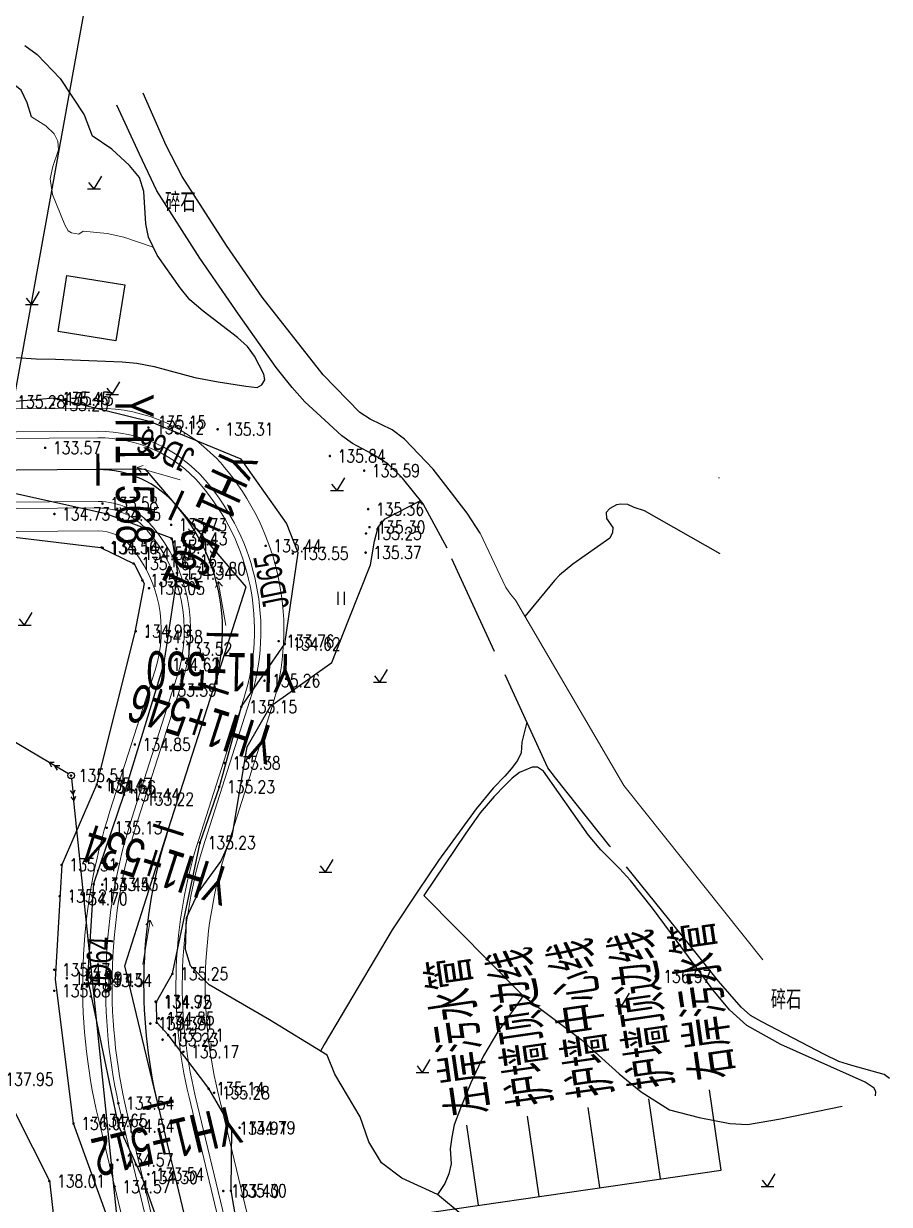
# Model space of a CAD drawing. Extents: x 529262 to 576451, y 2694391 to 2717535.
# Drawn here: x 562954.3 to 563022.1, y 2710456.8 to 2710549.3 of the extents above; entities that cross this region are included whole.
import ezdxf
from ezdxf.enums import TextEntityAlignment as Align
from ezdxf.xclip import XClip

# ---------------------------------------------------------------- set-up
doc = ezdxf.new("R2010")
doc.units = 0
doc.header["$XCLIPFRAME"] = 0
doc.linetypes.add('DASHED', pattern=[19.05, 12.7, -6.35])
doc.linetypes.add('X2', pattern=[10, 8, -2])
for name, color, linetype in [('DLSS', 4, 'Continuous'), ('DMTZ', 8, 'Continuous'), ('GCD', 8, 'Continuous'), ('GXYZ', 8, 'Continuous'), ('PP-COM', 7, 'Continuous'), ('RD-红线', 7, 'Continuous'), ('ZBTZ', 8, 'Continuous'), ('ZJ', 7, 'Continuous'), ('交点标注', 3, 'Continuous'), ('桩号标注_YH', 2, 'Continuous'), ('污水井_W', 216, 'Continuous'), ('道路中线_04护管挡墙', 7, 'Continuous'), ('雨水管径标注_YH', 95, 'Continuous')]:
    doc.layers.add(name, color=color, linetype=linetype)
doc.layers.add('SXSS', color=5, linetype='Continuous', lineweight=0)
doc.styles.add('EICAD', font='fsdb_e.shx', dxfattribs={"width": 0.707, "height": 2, "bigfont": 'tjhzf.shx'})
doc.styles.add('HZ', font='rs.shx', dxfattribs={"width": 0.8, "bigfont": 'hztxt.shx'})
doc.styles.add('JieTuHzTxt', font='smsim.shx', dxfattribs={"width": 0.7, "bigfont": 'smfs.shx'})
doc.styles.add('SMEDI', font='smsim.shx', dxfattribs={"width": 0.75, "height": 3.5, "bigfont": 'smfs.shx'})
doc.linetypes.add('10421', pattern='A,2,[150,AAA.SHX,S=0.5,R=0,X=0,Y=0.5],1e-11', length=2)
doc.linetypes.add('10422', pattern='A,0.75,[150,AAA.SHX,S=0.5,R=0,X=0,Y=0.5],1.5,[177,AAA.SHX,S=1,R=0,X=0,Y=0.4],0.75', length=3)
doc.linetypes.add('1161', pattern='A,0,[149,AAA.SHX,S=0.15,R=0,X=0,Y=0],-1.6', length=1.6)

# ---------------------------------------------------------------- blocks, each defined once
blk = doc.blocks.new('A$C19FD0107')
at = {"layer": 'RD-红线', "color": 8, "linetype": 'Continuous', "flags": 128}
blk.add_lwpolyline([(-8025.706, 16232.989), (-8054.201, 16075.629)], dxfattribs=at)
blk = doc.blocks.new('A$C78DC5665')
at = {"layer": '雨水管径标注_YH', "color": 2}
for p, q in [((0.919, 35.535), (0.919, -12.18)), ((0.919, 7.019), (7.255, 7.019)), ((0.919, 2.22), (7.255, 2.22)), ((0.919, -2.58), (7.255, -2.58)), ((0.919, -7.38), (7.255, -7.38)), ((0.919, -12.18), (7.255, -12.18))]:
    blk.add_line(p, q, dxfattribs=at)
at = {"layer": '雨水管径标注_YH', "color": 2, "const_width": 0.919}
for points in [[(0.46, 35.535, 1), (1.378, 35.535, 1)], [(0.46, 32.667, 1), (1.378, 32.667, 1)], [(0.46, 29.82, 1), (1.378, 29.82, 1)], [(0.46, 26.913, 1), (1.378, 26.913, 1)], [(0.46, 24.017, 1), (1.378, 24.017, 1)]]:
    blk.add_lwpolyline(points, format="xyb", close=True, dxfattribs=at)
at = {"layer": '雨水管径标注_YH', "color": 2, "style": 'SMEDI', "width": 0.75}
for s, p in [('左岸污水管', (8.005, 4.861)), ('护墙顶边线', (8.005, -0.055)), ('护墙中心线', (8.005, -4.855)), ('护墙顶边线', (8.005, -9.655)), ('右岸污水管', (8.005, -14.454))]:
    blk.add_text(s, height=3.5, dxfattribs=at).set_placement(p)
blk = doc.blocks.new('GC200')
at = {"linetype": 'Continuous', "const_width": 0.2, "flags": 128}
blk.add_lwpolyline([(-0.1, 0, 1), (0.1, 0, 1)], format="xyb", close=True, dxfattribs=at)
blk = doc.blocks.new('gc013a')
at = {"linetype": 'Continuous'}
blk.add_line((0.5, 0), (4, 0), dxfattribs=at)
at = {"linetype": 'Continuous', "flags": 128}
for points in [[(2.31, -0.4), (3, 0), (2.31, 0.4)], [(3.31, -0.4), (4, 0), (3.31, 0.4)]]:
    blk.add_lwpolyline(points, dxfattribs=at)
blk = doc.blocks.new('gc170')
at = {"color": 8, "linetype": 'Continuous'}
blk.add_circle((0, 0), 0.5, dxfattribs=at)
blk = doc.blocks.new('gc123')
at = {"color": 8}
for p, q in [((0, 0), (1.2, 2)), ((-1, 0), (1, 0)), ((0, 0), (-0.8, 1))]:
    blk.add_line(p, q, dxfattribs=at)
blk = doc.blocks.new('gc121')
at = {"color": 8}
for p, q in [((-0.5, -1), (-0.5, 1)), ((0.5, -1), (0.5, 1))]:
    blk.add_line(p, q, dxfattribs=at)
blk = doc.blocks.new('gc086')
at = {"color": 8}
for p, q in [((0, 0), (7, 0)), ((7, 0), (6.18, 0.57)), ((7, 0), (6.18, -0.57))]:
    blk.add_line(p, q, dxfattribs=at)

msp = doc.modelspace()

# ---------------------------------------------------------------- linework, layer by layer
at = {"layer": 'DLSS', "color": 8, "linetype": 'Continuous'}
msp.add_lwpolyline([(562990.023, 2710509.374), (562989.017, 2710510.948), (562987.349, 2710513.102), (562986.359, 2710514.375), (562984.119, 2710516.737), (562983.132, 2710517.466), (562981.429, 2710518.301), (562980.603, 2710518.83), (562977.739, 2710521.768), (562972.96, 2710527.854), (562970.169, 2710531.895), (562966.693, 2710537.288), (562965.446, 2710539.715), (562963.656, 2710543.823)], dxfattribs=at)
at = {"layer": 'DLSS', "color": 8, "linetype": 'X2'}
for points in [[(562987.443, 2710508.195), (562985.575, 2710511.684), (562983.951, 2710513.674), (562982.815, 2710514.79), (562981.617, 2710515.555), (562980.051, 2710516.398), (562979.217, 2710517.003), (562977.879, 2710518.208), (562976.307, 2710519.648), (562975.312, 2710520.767), (562974.058, 2710522.343), (562971.12, 2710526.524), (562968.098, 2710530.899), (562964.708, 2710536.176), (562963.375, 2710539.033), (562961.599, 2710542.867)], [(563022.075, 2710466.691), (563021.662, 2710466.995), (563019.137, 2710467.712), (563018.123, 2710468.031), (563016.997, 2710468.581), (563012.076, 2710471.133), (563011.212, 2710471.615), (563010.466, 2710472.278), (563008.687, 2710474.321), (563006.522, 2710477.037), (563000.187, 2710484.882), (562995.933, 2710490.235), (562995.334, 2710491.02), (562987.443, 2710508.195)]]:
    msp.add_lwpolyline(points, dxfattribs=at)
at = {"layer": 'DMTZ', "linetype": '10421', "flags": 128}
for points in [[(562974.75, 2710442.749), (562972.221, 2710448.106), (562970.53, 2710457.924), (562970.588, 2710462.816), (562968.785, 2710465.91), (562965.618, 2710470.107), (562964.715, 2710471.076), (562964.683, 2710472.686), (562965.951, 2710474.902), (562968.103, 2710485.167), (562969.614, 2710489.535), (562971.349, 2710495.807), (562974.751, 2710500.717), (562975.789, 2710507.824), (562974.879, 2710510.167), (562971.31, 2710515.179), (562964.213, 2710518.086), (562956.712, 2710519.931), (562939.506, 2710518.475), (562935.726, 2710518.126), (562931.762, 2710518.288), (562929.3, 2710519.315), (562919.688, 2710517.249), (562916.468, 2710514.965), (562910.131, 2710508.998), (562907.098, 2710503.349), (562906.436, 2710502.096), (562904.175, 2710500.572), (562900.581, 2710500.839), (562896.864, 2710503.212), (562892.174, 2710509.435), (562890.793, 2710510.72), (562889.538, 2710511.732), (562887.479, 2710514.751), (562882.949, 2710523.099), (562882.932, 2710525.189), (562882.238, 2710527.399), (562883.799, 2710533.091), (562883.971, 2710540.381), (562884.533, 2710541.159), (562880.615, 2710548.025), (562877.384, 2710551.024), (562873.585, 2710553.819), (562871.27, 2710555.417), (562866.187, 2710554.863), (562864.035, 2710554.128), (562862.653, 2710554.187), (562854.416, 2710552.946), (562849.3, 2710552.984), (562844.828, 2710554.167), (562838.817, 2710556.934), (562838.273, 2710558.715), (562837.129, 2710561.856), (562835.427, 2710564.474), (562828.384, 2710572.825), (562826.351, 2710574.034), (562816.192, 2710586.281), (562809.61, 2710595.308), (562807.629, 2710596.472), (562803.713, 2710599.951), (562798.177, 2710607.245), (562792.142, 2710614.012), (562783.976, 2710622.925), (562784.583, 2710624.318), (562785.211, 2710624.551), (562787.2, 2710623.094), (562788.779, 2710623.401), (562790.508, 2710625.592), (562788.742, 2710630.515), (562788.088, 2710634.638), (562786.78, 2710636.602), (562786.639, 2710640.923), (562787.825, 2710645.241), (562787.853, 2710649.099), (562784.409, 2710653.639), (562785.16, 2710656.358), (562788.285, 2710662.328), (562794.012, 2710668.105), (562797.95, 2710670.849), (562807.487, 2710674.38), (562815.068, 2710676.668), (562817.722, 2710679.886), (562819.808, 2710683.864), (562817.75, 2710692.913), (562819.815, 2710697.495), (562820.162, 2710700.927), (562819.299, 2710705.399), (562817.923, 2710708.322), (562815.977, 2710712.962), (562813.994, 2710719.447), (562811.415, 2710723.52), (562810.681, 2710763.291), (562817.676, 2710808.528), (562821.871, 2710812.379)], [(562875.657, 2710517.711), (562881.21, 2710513.137), (562885.843, 2710506.104), (562896, 2710496.867), (562900.743, 2710493.457), (562902.151, 2710493.361), (562907.646, 2710496.54), (562912.217, 2710500.242), (562921.146, 2710510.357), (562930.033, 2710510.406), (562938.499, 2710510.977), (562949.554, 2710513.397), (562960.724, 2710510.917), (562965.901, 2710508.987), (562966.344, 2710506.266), (562965.235, 2710499.059), (562962.131, 2710488.921), (562959.764, 2710481.926), (562959.3, 2710474.52), (562961.694, 2710463.04), (562963.558, 2710459.008), (562967.211, 2710448.678), (562970.665, 2710436.493), (562971.955, 2710429.863), (562968.755, 2710422.751), (562967.856, 2710417.67), (562961.733, 2710408.39), (562959.045, 2710402.617), (562949.507, 2710394.865), (562946.622, 2710390.926), (562942.674, 2710379.154), (562939.608, 2710372.623), (562934.078, 2710360.814), (562930.123, 2710353.403), (562927.298, 2710352.258)], [(563008.749, 2710513.701), (563008.684, 2710513.684)]]:
    msp.add_lwpolyline(points, dxfattribs=at)
at = {"layer": 'DMTZ', "linetype": '10422', "flags": 128}
for points in [[(562954.899, 2710541.974), (562954.572, 2710543.058), (562954.102, 2710544.038), (562953.116, 2710544.8), (562952.15, 2710545.239), (562951.064, 2710545.396), (562949.542, 2710545.374), (562948.583, 2710545.462), (562944.692, 2710546.002)], [(562973.172, 2710521.389), (562973.094, 2710521.823), (562972.368, 2710523.234), (562971.815, 2710523.974), (562971.048, 2710524.695), (562968.35, 2710526.755), (562967.294, 2710527.646), (562966.537, 2710528.591), (562964.75, 2710531.138), (562964.067, 2710532.55), (562963.863, 2710533.588), (562963.699, 2710536.115), (562963.352, 2710537.214), (562962.589, 2710538.148), (562961.192, 2710539.442), (562959.661, 2710540.476)], [(563008.821, 2710507.75), (563002.895, 2710511.124), (563002.098, 2710511.392), (563001.59, 2710511.608), (563001.044, 2710511.643), (563000.71, 2710511.593), (563000.196, 2710511.3), (562999.887, 2710511), (562999.917, 2710510.537), (563000.416, 2710509.817), (563000.404, 2710509.417), (563000.196, 2710508.995), (562997.299, 2710506.954), (562996.259, 2710506.098), (562995.859, 2710505.675), (562993.521, 2710502.851)]]:
    msp.add_lwpolyline(points, dxfattribs=at)
at = {"layer": 'DMTZ', "linetype": '10422'}
msp.add_lwpolyline([(562946.44, 2710523.578), (562946.858, 2710523.465), (562948.93, 2710523.814), (562949.877, 2710523.832), (562950.845, 2710523.706), (562952.867, 2710523.259), (562953.688, 2710523.138), (562955.283, 2710523.027), (562956.78, 2710522.992), (562962.001, 2710522.796), (562963.164, 2710522.68), (562964.52, 2710522.412), (562967.702, 2710521.558), (562969.533, 2710521.223), (562971.681, 2710520.878), (562972.584, 2710520.784), (562972.943, 2710520.987), (562973.172, 2710521.389)], dxfattribs=at)
at = {"layer": 'DMTZ', "linetype": '10421'}
for points in [[(562875.563, 2710514.347), (562888.629, 2710495.291), (562901.104, 2710489.843), (562905.086, 2710491.837), (562914.599, 2710498.673), (562921.986, 2710506.108), (562928.788, 2710507.585), (562940.801, 2710508.346), (562947.459, 2710509.785), (562960.313, 2710508.267), (562962.949, 2710506.973), (562963.716, 2710505.44), (562962.997, 2710501.625), (562960.007, 2710489.673), (562957.269, 2710483.404), (562956.766, 2710474.443), (562958.176, 2710463.187), (562963.349, 2710448.931), (562968.135, 2710435.077), (562966.611, 2710428.485), (562964.283, 2710426.124)], [(562859.85, 2710502.248), (562878.421, 2710487.749), (562915.885, 2710478.731), (562929.862, 2710481.834), (562947.758, 2710478.805), (562952.276, 2710466.641), (562956.312, 2710458.678), (562957.437, 2710448.749), (562960.849, 2710434.711), (562962.894, 2710429.434), (562964.283, 2710426.124), (562963.631, 2710423.873), (562959.426, 2710415.623), (562955.642, 2710407.193), (562937.359, 2710382.773), (562927.246, 2710362.08), (562924.86, 2710351.276), (562923.94, 2710345.474), (562923.683, 2710342.281)]]:
    msp.add_lwpolyline(points, dxfattribs=at)
at = {"layer": 'GXYZ', "linetype": 'Continuous'}
for p, q in [((562956.287, 2710491.429), (562934.416, 2710504.298)), ((562963.763, 2710434.994), (562958.218, 2710488.425))]:
    msp.add_line(p, q, dxfattribs=at)
at = {"layer": 'SXSS', "color": 8, "linetype": 'Continuous'}
for points in [[(562964.442, 2710531.774), (562962.133, 2710532.536), (562960.836, 2710532.84), (562958.948, 2710533.025), (562958.612, 2710532.786), (562958.048, 2710532.873), (562957.772, 2710533.047), (562957.506, 2710533.502), (562956.551, 2710535.888), (562956.364, 2710537.097), (562956.573, 2710538.079), (562957.031, 2710539.382), (562956.963, 2710540.053), (562956.67, 2710540.633), (562956.03, 2710541.246), (562954.899, 2710541.974)], [(563012.177, 2710475.983), (563001.289, 2710489.628), (562992.803, 2710504.121), (562992.407, 2710504.592), (562992.052, 2710505.123), (562990.023, 2710509.374)]]:
    msp.add_lwpolyline(points, dxfattribs=at)
at = {"layer": 'ZBTZ', "linetype": '1161', "elevation": 136.074, "flags": 128}
msp.add_lwpolyline([(562954.372, 2710547.552), (562955.351, 2710546.848), (562957.149, 2710544.956), (562959.042, 2710542.128), (562959.661, 2710540.476)], dxfattribs=at)
at = {"layer": 'ZBTZ', "linetype": 'Continuous'}
for points in [[(562979.725, 2710502.568), (562981.45, 2710506.895), (562981.772, 2710508.753), (562982.053, 2710509.842), (562982.597, 2710510.502), (562985.378, 2710511.926)], [(562988.693, 2710455.935), (562986.706, 2710457.615), (562983.896, 2710458.896), (562982.302, 2710460.095), (562981.32, 2710461.746), (562980.644, 2710463.694), (562978.662, 2710467.028), (562978.064, 2710468.523), (562973.531, 2710471.287), (562968.808, 2710474.022), (562967.365, 2710475.524), (562966.97, 2710476.792), (562967.037, 2710479.279), (562967.974, 2710481.269), (562969.738, 2710483.685), (562970.621, 2710485.673), (562971.798, 2710492.652), (562973.62, 2710495.844), (562978.409, 2710499.265), (562979.725, 2710502.568)], [(562993.697, 2710494.583), (562993.297, 2710493.027), (562993.233, 2710492.191), (562992.957, 2710491.572), (562992.457, 2710490.942), (562991.966, 2710490.363), (562991.062, 2710489.41), (562989.711, 2710487.797), (562986.761, 2710483.744), (562985.151, 2710481.346), (562983.145, 2710478.34), (562977.831, 2710469.342), (562977.537, 2710468.844)], [(563020.996, 2710465.331), (563021.013, 2710465.654), (563020.871, 2710465.936), (563020.172, 2710466.408), (563013.577, 2710469.352), (563010.901, 2710470.829), (563009.557, 2710472.075), (563008.279, 2710473.599), (563003.529, 2710480.032), (563001.797, 2710482.184), (563000.949, 2710483.135), (562999.474, 2710484.579), (562998.51, 2710485.751), (562994.995, 2710490.741), (562994.518, 2710491.064), (562994.107, 2710491.062), (562993.117, 2710490.649), (562992.529, 2710490.199), (562991.996, 2710489.662), (562991.138, 2710488.776), (562990.045, 2710487.486), (562988.924, 2710485.905), (562985.617, 2710481.014), (562993.404, 2710473.175), (562997.943, 2710469.743), (563000.913, 2710467.052), (563002.631, 2710465.64), (563004.849, 2710464.241), (563007.194, 2710463.629), (563009.582, 2710463.167), (563010.977, 2710463.099), (563013.555, 2710463.528), (563018.373, 2710464.541)], [(562993.404, 2710473.175), (562991.402, 2710470.331), (562990.286, 2710468.473), (562989.312, 2710466.346), (562988.504, 2710464.377), (562988.011, 2710463.064), (562987.812, 2710462.097), (562987.699, 2710461.199), (562987.754, 2710460.019), (562987.584, 2710459.223), (562987.271, 2710458.484), (562986.706, 2710457.615)]]:
    msp.add_lwpolyline(points, dxfattribs=at)
at = {"layer": '交点标注', "linetype": 'DASHED'}
for p, q in [((562963.82, 2710514.375), (562960.11, 2710514.349)), ((562966.236, 2710511.561), (562963.82, 2710514.375)), ((562971.709, 2710505.187), (562966.248, 2710511.547)), ((562969.153, 2710497.202), (562971.709, 2710505.187)), ((562962.209, 2710475.512), (562965.617, 2710486.158)), ((562964.814, 2710464.643), (562962.209, 2710475.512))]:
    msp.add_line(p, q, dxfattribs=at)
at = {"layer": '桩号标注_YH', "const_width": 0.25}
for points in [[(562960.119, 2710513.099), (562960.101, 2710515.599)], [(562965.729, 2710510.41), (562966.767, 2710512.684)], [(562968.614, 2710501.454), (562971.113, 2710501.395)], [(562967.963, 2710497.584), (562970.344, 2710496.821)], [(562964.427, 2710486.539), (562966.808, 2710485.777)], [(562963.598, 2710464.351), (562966.029, 2710464.934)]]:
    msp.add_lwpolyline(points, dxfattribs=at)
at = {"layer": '污水井_W', "color": 3}
msp.add_lwpolyline([(562957.68, 2710529.539), (562962.213, 2710528.824), (562961.52, 2710524.435), (562956.987, 2710525.151)], close=True, dxfattribs=at)
at = {"layer": '道路中线_04护管挡墙', "color": 8, "lineweight": 0}
for points in [[(562975.047, 2710442.529), (562969.481, 2710465.761, -0.137091), (562970.189, 2710484.694), (562973.725, 2710495.739, 0.260488), (562969.89, 2710514.674), (562969.878, 2710514.688, 0.220565), (562960.076, 2710519.149), (562940.982, 2710519.015, 0.07786)], [(562973.297, 2710442.11), (562967.731, 2710465.342, -0.137091), (562968.474, 2710485.243), (562972.01, 2710496.288, 0.260488), (562968.524, 2710513.502), (562968.512, 2710513.515, 0.220565), (562960.089, 2710517.349), (562940.994, 2710517.215, 0.07786)], [(562972.81, 2710441.994), (562967.245, 2710465.225, -0.137091), (562967.998, 2710485.395), (562971.534, 2710496.44, 0.260488), (562968.145, 2710513.176), (562968.133, 2710513.19, 0.220565), (562960.093, 2710516.849), (562940.998, 2710516.715, 0.07786)], [(562967.948, 2710440.829), (562962.382, 2710464.06, -0.137091), (562963.236, 2710486.92), (562966.772, 2710497.965, 0.260488), (562964.351, 2710509.919), (562964.339, 2710509.932, 0.220565), (562960.128, 2710511.849), (562941.033, 2710511.715, 0.07786)], [(562967.462, 2710440.712), (562961.896, 2710463.944, -0.137091), (562962.76, 2710487.072), (562966.296, 2710498.117, 0.260488), (562963.972, 2710509.593), (562963.96, 2710509.607, 0.220565), (562960.131, 2710511.349), (562941.037, 2710511.215, 0.07786)], [(562965.711, 2710440.293), (562960.146, 2710463.524, -0.137091), (562961.046, 2710487.621), (562964.582, 2710498.666, 0.260488), (562962.606, 2710508.42), (562962.594, 2710508.434, 0.220565), (562960.144, 2710509.55), (562941.049, 2710509.415, 0.07786)]]:
    msp.add_lwpolyline(points, format="xyb", dxfattribs=at)
at = {"layer": '道路中线_04护管挡墙', "color": 1}
msp.add_lwpolyline([(562970.379, 2710441.411), (562964.814, 2710464.643, -0.137091), (562965.617, 2710486.158), (562969.153, 2710497.202, 0.260488), (562966.248, 2710511.547), (562966.236, 2710511.561, 0.220565), (562960.11, 2710514.349), (562941.015, 2710514.215, 0.07786)], format="xyb", dxfattribs=at)

# ---------------------------------------------------------------- block references
at = {"layer": 'GCD', "linetype": 'Continuous'}
ref = msp.add_blockref('GC200', (562953.186, 2710519.658, 135.282), dxfattribs=dict(at, xscale=0.5, yscale=0.5, zscale=0.5))
ref.add_attrib('height', '135.28', dxfattribs={"linetype": 'Continuous', "height": 1, "style": 'HZ', "width": 0.8}).set_placement((562953.786, 2710519.658, 135.282), align=Align.MIDDLE_LEFT)
ref = msp.add_blockref('GC200', (562956.588, 2710519.439, 135.2), dxfattribs=dict(at, xscale=0.5, yscale=0.5, zscale=0.5))
ref.add_attrib('height', '135.20', dxfattribs={"linetype": 'Continuous', "height": 1, "style": 'HZ', "width": 0.8}).set_placement((562957.188, 2710519.439, 135.2), align=Align.MIDDLE_LEFT)
at = {"layer": 'GCD', "color": 3, "linetype": 'Continuous'}
ref = msp.add_blockref('GC200', (562956.7, 2710519.915, 135.446), dxfattribs=dict(at, xscale=0.5, yscale=0.5, zscale=0.5))
ref.add_attrib('height', '135.45', dxfattribs={"linetype": 'Continuous', "height": 1, "style": 'HZ', "width": 0.8}).set_placement((562957.3, 2710519.915, 135.446), align=Align.MIDDLE_LEFT)
at = {"layer": 'GCD', "linetype": 'Continuous'}
ref = msp.add_blockref('GC200', (562956.951, 2710519.881, 135.431), dxfattribs=dict(at, xscale=0.5, yscale=0.5, zscale=0.5))
ref.add_attrib('height', '135.43', dxfattribs={"linetype": 'Continuous', "height": 1, "style": 'HZ', "width": 0.8}).set_placement((562957.551, 2710519.881, 135.431), align=Align.MIDDLE_LEFT)
ref = msp.add_blockref('GC200', (562964.062, 2710517.638, 135.12), dxfattribs=dict(at, xscale=0.5, yscale=0.5, zscale=0.5))
ref.add_attrib('height', '135.12', dxfattribs={"linetype": 'Continuous', "height": 1, "style": 'HZ', "width": 0.8}).set_placement((562964.662, 2710517.638, 135.12), align=Align.MIDDLE_LEFT)
at = {"layer": 'GCD', "color": 3, "linetype": 'Continuous'}
ref = msp.add_blockref('GC200', (562964.201, 2710518.07, 135.152), dxfattribs=dict(at, xscale=0.5, yscale=0.5, zscale=0.5))
ref.add_attrib('height', '135.15', dxfattribs={"linetype": 'Continuous', "height": 1, "style": 'HZ', "width": 0.8}).set_placement((562964.801, 2710518.07, 135.152), align=Align.MIDDLE_LEFT)
at = {"layer": 'GCD', "linetype": 'Continuous'}
ref = msp.add_blockref('GC200', (562969.48, 2710517.51, 135.308), dxfattribs=dict(at, xscale=0.5, yscale=0.5, zscale=0.5))
ref.add_attrib('height', '135.31', dxfattribs={"linetype": 'Continuous', "height": 1, "style": 'HZ', "width": 0.8}).set_placement((562970.08, 2710517.51, 135.308), align=Align.MIDDLE_LEFT)
ref = msp.add_blockref('GC200', (562955.981, 2710516.057, 133.57), dxfattribs=dict(at, xscale=0.5, yscale=0.5, zscale=0.5))
ref.add_attrib('height', '133.57', dxfattribs={"linetype": 'Continuous', "height": 1, "style": 'HZ', "width": 0.8}).set_placement((562956.581, 2710516.057, 133.57), align=Align.MIDDLE_LEFT)
ref = msp.add_blockref('GC200', (562978.267, 2710515.412, 135.842), dxfattribs=dict(at, xscale=0.5, yscale=0.5, zscale=0.5))
ref.add_attrib('height', '135.84', dxfattribs={"linetype": 'Continuous', "height": 1, "style": 'HZ', "width": 0.8}).set_placement((562978.867, 2710515.412, 135.842), align=Align.MIDDLE_LEFT)
ref = msp.add_blockref('GC200', (562980.953, 2710514.268, 135.588), dxfattribs=dict(at, xscale=0.5, yscale=0.5, zscale=0.5))
ref.add_attrib('height', '135.59', dxfattribs={"linetype": 'Continuous', "height": 1, "style": 'HZ', "width": 0.8}).set_placement((562981.553, 2710514.268, 135.588), align=Align.MIDDLE_LEFT)
at = {"layer": 'GCD', "color": 3, "linetype": 'Continuous'}
ref = msp.add_blockref('GC200', (562956.702, 2710510.878, 134.727), dxfattribs=dict(at, xscale=0.5, yscale=0.5, zscale=0.5))
ref.add_attrib('height', '134.73', dxfattribs={"linetype": 'Continuous', "height": 1, "style": 'HZ', "width": 0.8}).set_placement((562957.302, 2710510.878, 134.727), align=Align.MIDDLE_LEFT)
at = {"layer": 'GCD', "linetype": 'Continuous'}
ref = msp.add_blockref('GC200', (562960.466, 2710511.693, 133.576), dxfattribs=dict(at, xscale=0.5, yscale=0.5, zscale=0.5))
ref.add_attrib('height', '133.58', dxfattribs={"linetype": 'Continuous', "height": 1, "style": 'HZ', "width": 0.8}).set_placement((562961.066, 2710511.693, 133.576), align=Align.MIDDLE_LEFT)
ref = msp.add_blockref('GC200', (562960.673, 2710510.855, 134.354), dxfattribs=dict(at, xscale=0.5, yscale=0.5, zscale=0.5))
ref.add_attrib('height', '134.35', dxfattribs={"linetype": 'Continuous', "height": 1, "style": 'HZ', "width": 0.8}).set_placement((562961.273, 2710510.855, 134.354), align=Align.MIDDLE_LEFT)
at = {"layer": 'GCD', "color": 3, "linetype": 'Continuous'}
ref = msp.add_blockref('GC200', (562981.268, 2710511.26, 135.359), dxfattribs=dict(at, xscale=0.5, yscale=0.5, zscale=0.5))
ref.add_attrib('height', '135.36', dxfattribs={"linetype": 'Continuous', "height": 1, "style": 'HZ', "width": 0.8}).set_placement((562981.868, 2710511.26, 135.359), align=Align.MIDDLE_LEFT)
at = {"layer": 'GCD', "linetype": 'Continuous'}
ref = msp.add_blockref('GC200', (562965.839, 2710510.025, 133.73), dxfattribs=dict(at, xscale=0.5, yscale=0.5, zscale=0.5))
ref.add_attrib('height', '133.73', dxfattribs={"linetype": 'Continuous', "height": 1, "style": 'HZ', "width": 0.8}).set_placement((562966.439, 2710510.025, 133.73), align=Align.MIDDLE_LEFT)
ref = msp.add_blockref('GC200', (562981.374, 2710509.85, 135.296), dxfattribs=dict(at, xscale=0.5, yscale=0.5, zscale=0.5))
ref.add_attrib('height', '135.30', dxfattribs={"linetype": 'Continuous', "height": 1, "style": 'HZ', "width": 0.8}).set_placement((562981.974, 2710509.85, 135.296), align=Align.MIDDLE_LEFT)
ref = msp.add_blockref('GC200', (562965.879, 2710508.94, 134.433), dxfattribs=dict(at, xscale=0.5, yscale=0.5, zscale=0.5))
ref.add_attrib('height', '134.43', dxfattribs={"linetype": 'Continuous', "height": 1, "style": 'HZ', "width": 0.8}).set_placement((562966.479, 2710508.94, 134.433), align=Align.MIDDLE_LEFT)
at = {"layer": 'GCD', "color": 3, "linetype": 'Continuous'}
ref = msp.add_blockref('GC200', (562981.1, 2710509.353, 135.254), dxfattribs=dict(at, xscale=0.5, yscale=0.5, zscale=0.5))
ref.add_attrib('height', '135.25', dxfattribs={"linetype": 'Continuous', "height": 1, "style": 'HZ', "width": 0.8}).set_placement((562981.7, 2710509.353, 135.254), align=Align.MIDDLE_LEFT)
at = {"layer": 'GCD', "linetype": 'Continuous'}
ref = msp.add_blockref('GC200', (562960.397, 2710508.257, 134.555), dxfattribs=dict(at, xscale=0.5, yscale=0.5, zscale=0.5))
ref.add_attrib('height', '134.56', dxfattribs={"linetype": 'Continuous', "height": 1, "style": 'HZ', "width": 0.8}).set_placement((562960.997, 2710508.257, 134.555), align=Align.MIDDLE_LEFT)
ref = msp.add_blockref('GC200', (562960.49, 2710508.221, 135.144), dxfattribs=dict(at, xscale=0.5, yscale=0.5, zscale=0.5))
ref.add_attrib('height', '135.14', dxfattribs={"linetype": 'Continuous', "height": 1, "style": 'HZ', "width": 0.8}).set_placement((562961.09, 2710508.221, 135.144), align=Align.MIDDLE_LEFT)
at = {"layer": 'GCD', "color": 3, "linetype": 'Continuous'}
ref = msp.add_blockref('GC200', (562965.146, 2710508.294, 135.145), dxfattribs=dict(at, xscale=0.5, yscale=0.5, zscale=0.5))
ref.add_attrib('height', '135.15', dxfattribs={"linetype": 'Continuous', "height": 1, "style": 'HZ', "width": 0.8}).set_placement((562965.746, 2710508.294, 135.145), align=Align.MIDDLE_LEFT)
ref = msp.add_blockref('GC200', (562973.238, 2710508.381, 133.436), dxfattribs=dict(at, xscale=0.5, yscale=0.5, zscale=0.5))
ref.add_attrib('height', '133.44', dxfattribs={"linetype": 'Continuous', "height": 1, "style": 'HZ', "width": 0.8}).set_placement((562973.838, 2710508.381, 133.436), align=Align.MIDDLE_LEFT)
at = {"layer": 'GCD', "linetype": 'Continuous'}
ref = msp.add_blockref('GC200', (562963.086, 2710507.777, 134.499), dxfattribs=dict(at, xscale=0.5, yscale=0.5, zscale=0.5))
ref.add_attrib('height', '134.50', dxfattribs={"linetype": 'Continuous', "height": 1, "style": 'HZ', "width": 0.8}).set_placement((562963.686, 2710507.777, 134.499), align=Align.MIDDLE_LEFT)
at = {"layer": 'GCD', "color": 3, "linetype": 'Continuous'}
ref = msp.add_blockref('GC200', (562965.066, 2710507.207, 135.159), dxfattribs=dict(at, xscale=0.5, yscale=0.5, zscale=0.5))
ref.add_attrib('height', '135.16', dxfattribs={"linetype": 'Continuous', "height": 1, "style": 'HZ', "width": 0.8}).set_placement((562965.666, 2710507.207, 135.159), align=Align.MIDDLE_LEFT)
at = {"layer": 'GCD', "linetype": 'Continuous'}
ref = msp.add_blockref('GC200', (562975.36, 2710507.785, 133.547), dxfattribs=dict(at, xscale=0.5, yscale=0.5, zscale=0.5))
ref.add_attrib('height', '133.55', dxfattribs={"linetype": 'Continuous', "height": 1, "style": 'HZ', "width": 0.8}).set_placement((562975.96, 2710507.785, 133.547), align=Align.MIDDLE_LEFT)
at = {"layer": 'GCD', "color": 3, "linetype": 'Continuous'}
ref = msp.add_blockref('GC200', (562981.072, 2710507.855, 135.374), dxfattribs=dict(at, xscale=0.5, yscale=0.5, zscale=0.5))
ref.add_attrib('height', '135.37', dxfattribs={"linetype": 'Continuous', "height": 1, "style": 'HZ', "width": 0.8}).set_placement((562981.672, 2710507.855, 135.374), align=Align.MIDDLE_LEFT)
at = {"layer": 'GCD', "linetype": 'Continuous'}
ref = msp.add_blockref('GC200', (562962.9, 2710506.999, 135.156), dxfattribs=dict(at, xscale=0.5, yscale=0.5, zscale=0.5))
ref.add_attrib('height', '135.16', dxfattribs={"linetype": 'Continuous', "height": 1, "style": 'HZ', "width": 0.8}).set_placement((562963.5, 2710506.999, 135.156), align=Align.MIDDLE_LEFT)
ref = msp.add_blockref('GC200', (562966.294, 2710506.253, 134.343), dxfattribs=dict(at, xscale=0.5, yscale=0.5, zscale=0.5))
ref.add_attrib('height', '134.34', dxfattribs={"linetype": 'Continuous', "height": 1, "style": 'HZ', "width": 0.8}).set_placement((562966.894, 2710506.253, 134.343), align=Align.MIDDLE_LEFT)
ref = msp.add_blockref('GC200', (562967.329, 2710506.583, 133.801), dxfattribs=dict(at, xscale=0.5, yscale=0.5, zscale=0.5))
ref.add_attrib('height', '133.80', dxfattribs={"linetype": 'Continuous', "height": 1, "style": 'HZ', "width": 0.8}).set_placement((562967.929, 2710506.583, 133.801), align=Align.MIDDLE_LEFT)
ref = msp.add_blockref('GC200', (562963.589, 2710505.675, 135.345), dxfattribs=dict(at, xscale=0.5, yscale=0.5, zscale=0.5))
ref.add_attrib('height', '135.35', dxfattribs={"linetype": 'Continuous', "height": 1, "style": 'HZ', "width": 0.8}).set_placement((562964.189, 2710505.675, 135.345), align=Align.MIDDLE_LEFT)
ref = msp.add_blockref('GC200', (562964.107, 2710505.067, 135.052), dxfattribs=dict(at, xscale=0.5, yscale=0.5, zscale=0.5))
ref.add_attrib('height', '135.05', dxfattribs={"linetype": 'Continuous', "height": 1, "style": 'HZ', "width": 0.8}).set_placement((562964.707, 2710505.067, 135.052), align=Align.MIDDLE_LEFT)
ref = msp.add_blockref('GC200', (562963.066, 2710501.699, 134.986), dxfattribs=dict(at, xscale=0.5, yscale=0.5, zscale=0.5))
ref.add_attrib('height', '134.99', dxfattribs={"linetype": 'Continuous', "height": 1, "style": 'HZ', "width": 0.8}).set_placement((562963.666, 2710501.699, 134.986), align=Align.MIDDLE_LEFT)
ref = msp.add_blockref('GC200', (562963.946, 2710501.26, 134.583), dxfattribs=dict(at, xscale=0.5, yscale=0.5, zscale=0.5))
ref.add_attrib('height', '134.58', dxfattribs={"linetype": 'Continuous', "height": 1, "style": 'HZ', "width": 0.8}).set_placement((562964.546, 2710501.26, 134.583), align=Align.MIDDLE_LEFT)
ref = msp.add_blockref('GC200', (562974.257, 2710500.924, 133.76), dxfattribs=dict(at, xscale=0.5, yscale=0.5, zscale=0.5))
ref.add_attrib('height', '133.76', dxfattribs={"linetype": 'Continuous', "height": 1, "style": 'HZ', "width": 0.8}).set_placement((562974.857, 2710500.924, 133.76), align=Align.MIDDLE_LEFT)
at = {"layer": 'GCD', "color": 3, "linetype": 'Continuous'}
ref = msp.add_blockref('GC200', (562974.739, 2710500.701, 134.616), dxfattribs=dict(at, xscale=0.5, yscale=0.5, zscale=0.5))
ref.add_attrib('height', '134.62', dxfattribs={"linetype": 'Continuous', "height": 1, "style": 'HZ', "width": 0.8}).set_placement((562975.339, 2710500.701, 134.616), align=Align.MIDDLE_LEFT)
at = {"layer": 'GCD', "linetype": 'Continuous'}
ref = msp.add_blockref('GC200', (562966.254, 2710500.314, 133.521), dxfattribs=dict(at, xscale=0.5, yscale=0.5, zscale=0.5))
ref.add_attrib('height', '133.52', dxfattribs={"linetype": 'Continuous', "height": 1, "style": 'HZ', "width": 0.8}).set_placement((562966.854, 2710500.314, 133.521), align=Align.MIDDLE_LEFT)
ref = msp.add_blockref('GC200', (562965.3, 2710499.09, 134.621), dxfattribs=dict(at, xscale=0.5, yscale=0.5, zscale=0.5))
ref.add_attrib('height', '134.62', dxfattribs={"linetype": 'Continuous', "height": 1, "style": 'HZ', "width": 0.8}).set_placement((562965.9, 2710499.09, 134.621), align=Align.MIDDLE_LEFT)
ref = msp.add_blockref('GC200', (562965.044, 2710497.094, 133.59), dxfattribs=dict(at, xscale=0.5, yscale=0.5, zscale=0.5))
ref.add_attrib('height', '133.59', dxfattribs={"linetype": 'Continuous', "height": 1, "style": 'HZ', "width": 0.8}).set_placement((562965.644, 2710497.094, 133.59), align=Align.MIDDLE_LEFT)
ref = msp.add_blockref('GC200', (562973.148, 2710497.829, 135.258), dxfattribs=dict(at, xscale=0.5, yscale=0.5, zscale=0.5))
ref.add_attrib('height', '135.26', dxfattribs={"linetype": 'Continuous', "height": 1, "style": 'HZ', "width": 0.8}).set_placement((562973.748, 2710497.829, 135.258), align=Align.MIDDLE_LEFT)
at = {"layer": 'GCD', "color": 3, "linetype": 'Continuous'}
ref = msp.add_blockref('GC200', (562971.337, 2710495.791, 135.153), dxfattribs=dict(at, xscale=0.5, yscale=0.5, zscale=0.5))
ref.add_attrib('height', '135.15', dxfattribs={"linetype": 'Continuous', "height": 1, "style": 'HZ', "width": 0.8}).set_placement((562971.937, 2710495.791, 135.153), align=Align.MIDDLE_LEFT)
ref = msp.add_blockref('GC200', (562962.999, 2710492.831, 134.845), dxfattribs=dict(at, xscale=0.5, yscale=0.5, zscale=0.5))
ref.add_attrib('height', '134.85', dxfattribs={"linetype": 'Continuous', "height": 1, "style": 'HZ', "width": 0.8}).set_placement((562963.599, 2710492.831, 134.845), align=Align.MIDDLE_LEFT)
at = {"layer": 'GCD', "linetype": 'Continuous'}
ref = msp.add_blockref('GC200', (562970.039, 2710491.384, 135.379), dxfattribs=dict(at, xscale=0.5, yscale=0.5, zscale=0.5))
ref.add_attrib('height', '135.38', dxfattribs={"linetype": 'Continuous', "height": 1, "style": 'HZ', "width": 0.8}).set_placement((562970.639, 2710491.384, 135.379), align=Align.MIDDLE_LEFT)
at = {"layer": 'GCD', "color": 3, "linetype": 'Continuous'}
ref = msp.add_blockref('GC200', (562958, 2710490.401, 135.505), dxfattribs=dict(at, xscale=0.5, yscale=0.5, zscale=0.5))
ref.add_attrib('height', '135.51', dxfattribs={"linetype": 'Continuous', "height": 1, "style": 'HZ', "width": 0.8}).set_placement((562958.6, 2710490.401, 135.505), align=Align.MIDDLE_LEFT)
at = {"layer": 'GCD', "linetype": 'Continuous'}
ref = msp.add_blockref('GC200', (562960.018, 2710489.694, 135.468), dxfattribs=dict(at, xscale=0.5, yscale=0.5, zscale=0.5))
ref.add_attrib('height', '135.47', dxfattribs={"linetype": 'Continuous', "height": 1, "style": 'HZ', "width": 0.8}).set_placement((562960.618, 2710489.694, 135.468), align=Align.MIDDLE_LEFT)
ref = msp.add_blockref('GC200', (562960.186, 2710489.541, 134.606), dxfattribs=dict(at, xscale=0.5, yscale=0.5, zscale=0.5))
ref.add_attrib('height', '134.61', dxfattribs={"linetype": 'Continuous', "height": 1, "style": 'HZ', "width": 0.8}).set_placement((562960.786, 2710489.541, 134.606), align=Align.MIDDLE_LEFT)
at = {"layer": 'GCD', "color": 3, "linetype": 'Continuous'}
ref = msp.add_blockref('GC200', (562969.602, 2710489.519, 135.233), dxfattribs=dict(at, xscale=0.5, yscale=0.5, zscale=0.5))
ref.add_attrib('height', '135.23', dxfattribs={"linetype": 'Continuous', "height": 1, "style": 'HZ', "width": 0.8}).set_placement((562970.202, 2710489.519, 135.233), align=Align.MIDDLE_LEFT)
at = {"layer": 'GCD', "linetype": 'Continuous'}
ref = msp.add_blockref('GC200', (562960.309, 2710489.489, 134.561), dxfattribs=dict(at, xscale=0.5, yscale=0.5, zscale=0.5))
ref.add_attrib('height', '134.56', dxfattribs={"linetype": 'Continuous', "height": 1, "style": 'HZ', "width": 0.8}).set_placement((562960.909, 2710489.489, 134.561), align=Align.MIDDLE_LEFT)
ref = msp.add_blockref('GC200', (562962.151, 2710488.903, 134.435), dxfattribs=dict(at, xscale=0.5, yscale=0.5, zscale=0.5))
ref.add_attrib('height', '134.44', dxfattribs={"linetype": 'Continuous', "height": 1, "style": 'HZ', "width": 0.8}).set_placement((562962.751, 2710488.903, 134.435), align=Align.MIDDLE_LEFT)
ref = msp.add_blockref('GC200', (562963.263, 2710488.564, 133.224), dxfattribs=dict(at, xscale=0.5, yscale=0.5, zscale=0.5))
ref.add_attrib('height', '133.22', dxfattribs={"linetype": 'Continuous', "height": 1, "style": 'HZ', "width": 0.8}).set_placement((562963.863, 2710488.564, 133.224), align=Align.MIDDLE_LEFT)
at = {"layer": 'GCD', "color": 3, "linetype": 'Continuous'}
ref = msp.add_blockref('GC200', (562960.796, 2710486.317, 135.131), dxfattribs=dict(at, xscale=0.5, yscale=0.5, zscale=0.5))
ref.add_attrib('height', '135.13', dxfattribs={"linetype": 'Continuous', "height": 1, "style": 'HZ', "width": 0.8}).set_placement((562961.396, 2710486.317, 135.131), align=Align.MIDDLE_LEFT)
ref = msp.add_blockref('GC200', (562968.091, 2710485.151, 135.225), dxfattribs=dict(at, xscale=0.5, yscale=0.5, zscale=0.5))
ref.add_attrib('height', '135.23', dxfattribs={"linetype": 'Continuous', "height": 1, "style": 'HZ', "width": 0.8}).set_placement((562968.691, 2710485.151, 135.225), align=Align.MIDDLE_LEFT)
at = {"layer": 'GCD', "linetype": 'Continuous'}
ref = msp.add_blockref('GC200', (562957.265, 2710483.412, 135.506), dxfattribs=dict(at, xscale=0.5, yscale=0.5, zscale=0.5))
ref.add_attrib('height', '135.51', dxfattribs={"linetype": 'Continuous', "height": 1, "style": 'HZ', "width": 0.8}).set_placement((562957.865, 2710483.412, 135.506), align=Align.MIDDLE_LEFT)
ref = msp.add_blockref('GC200', (562959.775, 2710481.896, 134.439), dxfattribs=dict(at, xscale=0.5, yscale=0.5, zscale=0.5))
ref.add_attrib('height', '134.44', dxfattribs={"linetype": 'Continuous', "height": 1, "style": 'HZ', "width": 0.8}).set_placement((562960.375, 2710481.896, 134.439), align=Align.MIDDLE_LEFT)
ref = msp.add_blockref('GC200', (562960.447, 2710481.87, 133.528), dxfattribs=dict(at, xscale=0.5, yscale=0.5, zscale=0.5))
ref.add_attrib('height', '133.53', dxfattribs={"linetype": 'Continuous', "height": 1, "style": 'HZ', "width": 0.8}).set_placement((562961.047, 2710481.87, 133.528), align=Align.MIDDLE_LEFT)
at = {"layer": 'GCD', "color": 3, "linetype": 'Continuous'}
ref = msp.add_blockref('GC200', (562957.116, 2710480.963, 135.214), dxfattribs=dict(at, xscale=0.5, yscale=0.5, zscale=0.5))
ref.add_attrib('height', '135.21', dxfattribs={"linetype": 'Continuous', "height": 1, "style": 'HZ', "width": 0.8}).set_placement((562957.716, 2710480.963, 135.214), align=Align.MIDDLE_LEFT)
at = {"layer": 'GCD', "linetype": 'Continuous'}
ref = msp.add_blockref('GC200', (562958.062, 2710480.756, 134.7), dxfattribs=dict(at, xscale=0.5, yscale=0.5, zscale=0.5))
ref.add_attrib('height', '134.70', dxfattribs={"linetype": 'Continuous', "height": 1, "style": 'HZ', "width": 0.8}).set_placement((562958.662, 2710480.756, 134.7), align=Align.MIDDLE_LEFT)
ref = msp.add_blockref('GC200', (562956.686, 2710475.205, 135.47), dxfattribs=dict(at, xscale=0.5, yscale=0.5, zscale=0.5))
ref.add_attrib('height', '135.47', dxfattribs={"linetype": 'Continuous', "height": 1, "style": 'HZ', "width": 0.8}).set_placement((562957.286, 2710475.205, 135.47), align=Align.MIDDLE_LEFT)
at = {"layer": 'GCD', "color": 3, "linetype": 'Continuous'}
ref = msp.add_blockref('GC200', (562965.939, 2710474.886, 135.248), dxfattribs=dict(at, xscale=0.5, yscale=0.5, zscale=0.5))
ref.add_attrib('height', '135.25', dxfattribs={"linetype": 'Continuous', "height": 1, "style": 'HZ', "width": 0.8}).set_placement((562966.539, 2710474.886, 135.248), align=Align.MIDDLE_LEFT)
at = {"layer": 'GCD', "linetype": 'Continuous'}
ref = msp.add_blockref('GC200', (562957.671, 2710474.536, 134.588), dxfattribs=dict(at, xscale=0.5, yscale=0.5, zscale=0.5))
ref.add_attrib('height', '134.59', dxfattribs={"linetype": 'Continuous', "height": 1, "style": 'HZ', "width": 0.8}).set_placement((562958.271, 2710474.536, 134.588), align=Align.MIDDLE_LEFT)
ref = msp.add_blockref('GC200', (562959.22, 2710474.417, 134.426), dxfattribs=dict(at, xscale=0.5, yscale=0.5, zscale=0.5))
ref.add_attrib('height', '134.43', dxfattribs={"linetype": 'Continuous', "height": 1, "style": 'HZ', "width": 0.8}).set_placement((562959.82, 2710474.417, 134.426), align=Align.MIDDLE_LEFT)
ref = msp.add_blockref('GC200', (562959.978, 2710474.364, 133.537), dxfattribs=dict(at, xscale=0.5, yscale=0.5, zscale=0.5))
ref.add_attrib('height', '133.54', dxfattribs={"linetype": 'Continuous', "height": 1, "style": 'HZ', "width": 0.8}).set_placement((562960.578, 2710474.364, 133.537), align=Align.MIDDLE_LEFT)
at = {"layer": 'GCD', "color": 3, "linetype": 'Continuous'}
ref = msp.add_blockref('GC200', (563003.764, 2710474.683, 136.973), dxfattribs=dict(at, xscale=0.5, yscale=0.5, zscale=0.5))
ref.add_attrib('height', '136.97', dxfattribs={"linetype": 'Continuous', "height": 1, "style": 'HZ', "width": 0.8}).set_placement((563004.364, 2710474.683, 136.973), align=Align.MIDDLE_LEFT)
ref = msp.add_blockref('GC200', (562956.689, 2710473.559, 135.679), dxfattribs=dict(at, xscale=0.5, yscale=0.5, zscale=0.5))
ref.add_attrib('height', '135.68', dxfattribs={"linetype": 'Continuous', "height": 1, "style": 'HZ', "width": 0.8}).set_placement((562957.289, 2710473.559, 135.679), align=Align.MIDDLE_LEFT)
at = {"layer": 'GCD', "linetype": 'Continuous'}
ref = msp.add_blockref('GC200', (562964.619, 2710472.706, 134.919), dxfattribs=dict(at, xscale=0.5, yscale=0.5, zscale=0.5))
ref.add_attrib('height', '134.92', dxfattribs={"linetype": 'Continuous', "height": 1, "style": 'HZ', "width": 0.8}).set_placement((562965.219, 2710472.706, 134.919), align=Align.MIDDLE_LEFT)
at = {"layer": 'GCD', "color": 3, "linetype": 'Continuous'}
ref = msp.add_blockref('GC200', (562964.671, 2710472.67, 134.746), dxfattribs=dict(at, xscale=0.5, yscale=0.5, zscale=0.5))
ref.add_attrib('height', '134.75', dxfattribs={"linetype": 'Continuous', "height": 1, "style": 'HZ', "width": 0.8}).set_placement((562965.271, 2710472.67, 134.746), align=Align.MIDDLE_LEFT)
ref = msp.add_blockref('GC200', (562964.703, 2710471.06, 134.735), dxfattribs=dict(at, xscale=0.5, yscale=0.5, zscale=0.5))
ref.add_attrib('height', '134.74', dxfattribs={"linetype": 'Continuous', "height": 1, "style": 'HZ', "width": 0.8}).set_placement((562965.303, 2710471.06, 134.735), align=Align.MIDDLE_LEFT)
at = {"layer": 'GCD', "linetype": 'Continuous'}
ref = msp.add_blockref('GC200', (562964.866, 2710471.397, 134.85), dxfattribs=dict(at, xscale=0.5, yscale=0.5, zscale=0.5))
ref.add_attrib('height', '134.85', dxfattribs={"linetype": 'Continuous', "height": 1, "style": 'HZ', "width": 0.8}).set_placement((562965.466, 2710471.397, 134.85), align=Align.MIDDLE_LEFT)
at = {"layer": 'GCD', "color": 3, "linetype": 'Continuous'}
ref = msp.add_blockref('GC200', (562964.21, 2710470.987, 133.328), dxfattribs=dict(at, xscale=0.5, yscale=0.5, zscale=0.5))
ref.add_attrib('height', '133.33', dxfattribs={"linetype": 'Continuous', "height": 1, "style": 'HZ', "width": 0.8}).set_placement((562964.81, 2710470.987, 133.328), align=Align.MIDDLE_LEFT)
at = {"layer": 'GCD', "linetype": 'Continuous'}
ref = msp.add_blockref('GC200', (562965.169, 2710469.733, 133.226), dxfattribs=dict(at, xscale=0.5, yscale=0.5, zscale=0.5))
ref.add_attrib('height', '133.23', dxfattribs={"linetype": 'Continuous', "height": 1, "style": 'HZ', "width": 0.8}).set_placement((562965.769, 2710469.733, 133.226), align=Align.MIDDLE_LEFT)
at = {"layer": 'GCD', "color": 3, "linetype": 'Continuous'}
ref = msp.add_blockref('GC200', (562965.606, 2710470.091, 135.212), dxfattribs=dict(at, xscale=0.5, yscale=0.5, zscale=0.5))
ref.add_attrib('height', '135.21', dxfattribs={"linetype": 'Continuous', "height": 1, "style": 'HZ', "width": 0.8}).set_placement((562966.206, 2710470.091, 135.212), align=Align.MIDDLE_LEFT)
at = {"layer": 'GCD', "linetype": 'Continuous'}
ref = msp.add_blockref('GC200', (562966.801, 2710468.785, 135.172), dxfattribs=dict(at, xscale=0.5, yscale=0.5, zscale=0.5))
ref.add_attrib('height', '135.17', dxfattribs={"linetype": 'Continuous', "height": 1, "style": 'HZ', "width": 0.8}).set_placement((562967.401, 2710468.785, 135.172), align=Align.MIDDLE_LEFT)
at = {"layer": 'GCD', "color": 3, "linetype": 'Continuous'}
ref = msp.add_blockref('GC200', (562952.264, 2710466.625, 137.95), dxfattribs=dict(at, xscale=0.5, yscale=0.5, zscale=0.5))
ref.add_attrib('height', '137.95', dxfattribs={"linetype": 'Continuous', "height": 1, "style": 'HZ', "width": 0.8}).set_placement((562952.864, 2710466.625, 137.95), align=Align.MIDDLE_LEFT)
ref = msp.add_blockref('GC200', (562968.773, 2710465.894, 135.144), dxfattribs=dict(at, xscale=0.5, yscale=0.5, zscale=0.5))
ref.add_attrib('height', '135.14', dxfattribs={"linetype": 'Continuous', "height": 1, "style": 'HZ', "width": 0.8}).set_placement((562969.373, 2710465.894, 135.144), align=Align.MIDDLE_LEFT)
at = {"layer": 'GCD', "linetype": 'Continuous'}
ref = msp.add_blockref('GC200', (562969.2, 2710465.575, 135.276), dxfattribs=dict(at, xscale=0.5, yscale=0.5, zscale=0.5))
ref.add_attrib('height', '135.28', dxfattribs={"linetype": 'Continuous', "height": 1, "style": 'HZ', "width": 0.8}).set_placement((562969.8, 2710465.575, 135.276), align=Align.MIDDLE_LEFT)
ref = msp.add_blockref('GC200', (562961.707, 2710464.755, 133.543), dxfattribs=dict(at, xscale=0.5, yscale=0.5, zscale=0.5))
ref.add_attrib('height', '133.54', dxfattribs={"linetype": 'Continuous', "height": 1, "style": 'HZ', "width": 0.8}).set_placement((562962.307, 2710464.755, 133.543), align=Align.MIDDLE_LEFT)
ref = msp.add_blockref('GC200', (562958.197, 2710463.175, 136.073), dxfattribs=dict(at, xscale=0.5, yscale=0.5, zscale=0.5))
ref.add_attrib('height', '136.07', dxfattribs={"linetype": 'Continuous', "height": 1, "style": 'HZ', "width": 0.8}).set_placement((562958.797, 2710463.175, 136.073), align=Align.MIDDLE_LEFT)
ref = msp.add_blockref('GC200', (562959.621, 2710463.404, 134.653), dxfattribs=dict(at, xscale=0.5, yscale=0.5, zscale=0.5))
ref.add_attrib('height', '134.65', dxfattribs={"linetype": 'Continuous', "height": 1, "style": 'HZ', "width": 0.8}).set_placement((562960.221, 2710463.404, 134.653), align=Align.MIDDLE_LEFT)
ref = msp.add_blockref('GC200', (562961.715, 2710462.976, 134.538), dxfattribs=dict(at, xscale=0.5, yscale=0.5, zscale=0.5))
ref.add_attrib('height', '134.54', dxfattribs={"linetype": 'Continuous', "height": 1, "style": 'HZ', "width": 0.8}).set_placement((562962.315, 2710462.976, 134.538), align=Align.MIDDLE_LEFT)
at = {"layer": 'GCD', "color": 3, "linetype": 'Continuous'}
ref = msp.add_blockref('GC200', (562970.576, 2710462.8, 134.909), dxfattribs=dict(at, xscale=0.5, yscale=0.5, zscale=0.5))
ref.add_attrib('height', '134.91', dxfattribs={"linetype": 'Continuous', "height": 1, "style": 'HZ', "width": 0.8}).set_placement((562971.176, 2710462.8, 134.909), align=Align.MIDDLE_LEFT)
at = {"layer": 'GCD', "linetype": 'Continuous'}
ref = msp.add_blockref('GC200', (562971.199, 2710462.84, 134.79), dxfattribs=dict(at, xscale=0.5, yscale=0.5, zscale=0.5))
ref.add_attrib('height', '134.79', dxfattribs={"linetype": 'Continuous', "height": 1, "style": 'HZ', "width": 0.8}).set_placement((562971.799, 2710462.84, 134.79), align=Align.MIDDLE_LEFT)
ref = msp.add_blockref('GC200', (562961.643, 2710460.318, 134.565), dxfattribs=dict(at, xscale=0.5, yscale=0.5, zscale=0.5))
ref.add_attrib('height', '134.57', dxfattribs={"linetype": 'Continuous', "height": 1, "style": 'HZ', "width": 0.8}).set_placement((562962.243, 2710460.318, 134.565), align=Align.MIDDLE_LEFT)
ref = msp.add_blockref('GC200', (562964.055, 2710459.193, 133.54), dxfattribs=dict(at, xscale=0.5, yscale=0.5, zscale=0.5))
ref.add_attrib('height', '133.54', dxfattribs={"linetype": 'Continuous', "height": 1, "style": 'HZ', "width": 0.8}).set_placement((562964.655, 2710459.193, 133.54), align=Align.MIDDLE_LEFT)
at = {"layer": 'GCD', "color": 3, "linetype": 'Continuous'}
ref = msp.add_blockref('GC200', (562956.3, 2710458.662, 138.005), dxfattribs=dict(at, xscale=0.5, yscale=0.5, zscale=0.5))
ref.add_attrib('height', '138.01', dxfattribs={"linetype": 'Continuous', "height": 1, "style": 'HZ', "width": 0.8}).set_placement((562956.9, 2710458.662, 138.005), align=Align.MIDDLE_LEFT)
at = {"layer": 'GCD', "linetype": 'Continuous'}
ref = msp.add_blockref('GC200', (562961.415, 2710458.222, 134.565), dxfattribs=dict(at, xscale=0.5, yscale=0.5, zscale=0.5))
ref.add_attrib('height', '134.57', dxfattribs={"linetype": 'Continuous', "height": 1, "style": 'HZ', "width": 0.8}).set_placement((562962.015, 2710458.222, 134.565), align=Align.MIDDLE_LEFT)
ref = msp.add_blockref('GC200', (562963.555, 2710458.943, 134.304), dxfattribs=dict(at, xscale=0.5, yscale=0.5, zscale=0.5))
ref.add_attrib('height', '134.30', dxfattribs={"linetype": 'Continuous', "height": 1, "style": 'HZ', "width": 0.8}).set_placement((562964.155, 2710458.943, 134.304), align=Align.MIDDLE_LEFT)
ref = msp.add_blockref('GC200', (562969.92, 2710457.89, 133.4), dxfattribs=dict(at, xscale=0.5, yscale=0.5, zscale=0.5))
ref.add_attrib('height', '133.40', dxfattribs={"linetype": 'Continuous', "height": 1, "style": 'HZ', "width": 0.8}).set_placement((562970.52, 2710457.89, 133.4), align=Align.MIDDLE_LEFT)
at = {"layer": 'GCD', "color": 3, "linetype": 'Continuous'}
ref = msp.add_blockref('GC200', (562970.518, 2710457.908, 135.297), dxfattribs=dict(at, xscale=0.5, yscale=0.5, zscale=0.5))
ref.add_attrib('height', '135.30', dxfattribs={"linetype": 'Continuous', "height": 1, "style": 'HZ', "width": 0.8}).set_placement((562971.118, 2710457.908, 135.297), align=Align.MIDDLE_LEFT)
at = {"layer": 'GXYZ', "linetype": 'Continuous'}
for xscale, yscale, rotation in [(0.4999999999021743, 0.4999999999021743, 149.5264520183806), (0.5000000000325917, 0.5000000000325917, 275.9256096547778)]:
    msp.add_blockref('gc013a', (562958.011, 2710490.414), dxfattribs=dict(at, xscale=xscale, yscale=yscale, rotation=rotation))
at = {"layer": 'GXYZ', "linetype": 'Continuous', "xscale": 0.5, "yscale": 0.5}
msp.add_blockref('gc170', (562958.011, 2710490.414), dxfattribs=at)
at = {"layer": 'PP-COM'}
ref = msp.add_blockref('A$C19FD0107', (570997.993, 2694390.603), dxfattribs=at)
XClip(ref).set_block_clipping_path([(-9366.4383134884, 14428.6043910822), (-3328.4480743363, 17452.7484863754)])
at = {"layer": 'SXSS', "color": 8, "linetype": 'Continuous'}
for p, xscale, yscale, zscale, rotation in [((562966.552, 2710513.549), 0.4999999999645173, 0.4999999999645173, 0.4999999999645173, 164.0128756550628), ((562970.111, 2710502.137), 0.4999999998499702, 0.4999999998499702, 0.4999999998499702, 99.6668935418077), ((562963.632, 2710475.624), 0.4999999998131459, 0.4999999998131459, 0.4999999998131459, 80.59009825190158)]:
    msp.add_blockref('gc086', p, dxfattribs=dict(at, xscale=xscale, yscale=yscale, zscale=zscale, rotation=rotation))
at = {"layer": 'ZBTZ', "linetype": 'Continuous', "xscale": 0.5, "yscale": 0.5}
for name, p in [('gc123', (562959.801, 2710536.318)), ('gc123', (562954.927, 2710527.279)), ('gc123', (562961.231, 2710520.217)), ('gc123', (562978.827, 2710512.71)), ('gc121', (562979.158, 2710504.28)), ('gc123', (562954.37, 2710502.167)), ('gc123', (562982.191, 2710497.713)), ('gc123', (562977.921, 2710482.846)), ('gc123', (563001.134, 2710472.379)), ('gc123', (562985.521, 2710467.174)), ('gc123', (563012.539, 2710458.234))]:
    msp.add_blockref(name, p, dxfattribs=at)
at = {"layer": '雨水管径标注_YH', "rotation": 98.24801158469712}
msp.add_blockref('A$C78DC5665', (562996.974, 2710456.873), dxfattribs=at)

# ---------------------------------------------------------------- texts
at = {"layer": 'ZJ', "color": 8, "linetype": 'Continuous', "style": 'HZ', "width": 0.8}
for p in [(562966.566, 2710535.351), (563013.987, 2710472.949)]:
    msp.add_text('碎石', height=1.5, dxfattribs=at).set_placement(p, align=Align.MIDDLE)
at = {"layer": '交点标注', "style": 'EICAD', "width": 0.707}
for s, rotation, p in [('JD66', 155.52652, (562965.38, 2710515.855)), ('JD65', 101.44914, (562973.669, 2710505.584)), ('JD64', 87.86054, (562960.211, 2710475.587))]:
    msp.add_text(s, height=2, rotation=rotation, dxfattribs=at).set_placement(p, align=Align.MIDDLE_CENTER)
at = {"layer": '桩号标注_YH', "style": 'JieTuHzTxt', "width": 0.7}
for s, rotation, p in [('YH1+568', 270.40308, (562960.61, 2710514.353)), ('YH1+561', 245.4619, (562966.703, 2710511.34)), ('YH1+550', 178.65866, (562969.852, 2710500.925)), ('YH1+546', 162.24834, (562969.001, 2710496.726)), ('YH1+534', 162.24834, (562965.465, 2710485.681)), ('YH1+512', 193.47274, (562964.93, 2710464.156))]:
    msp.add_text(s, height=3, rotation=rotation, dxfattribs=at).set_placement(p, align=Align.BOTTOM_CENTER)

doc.saveas('drawing.dxf')
